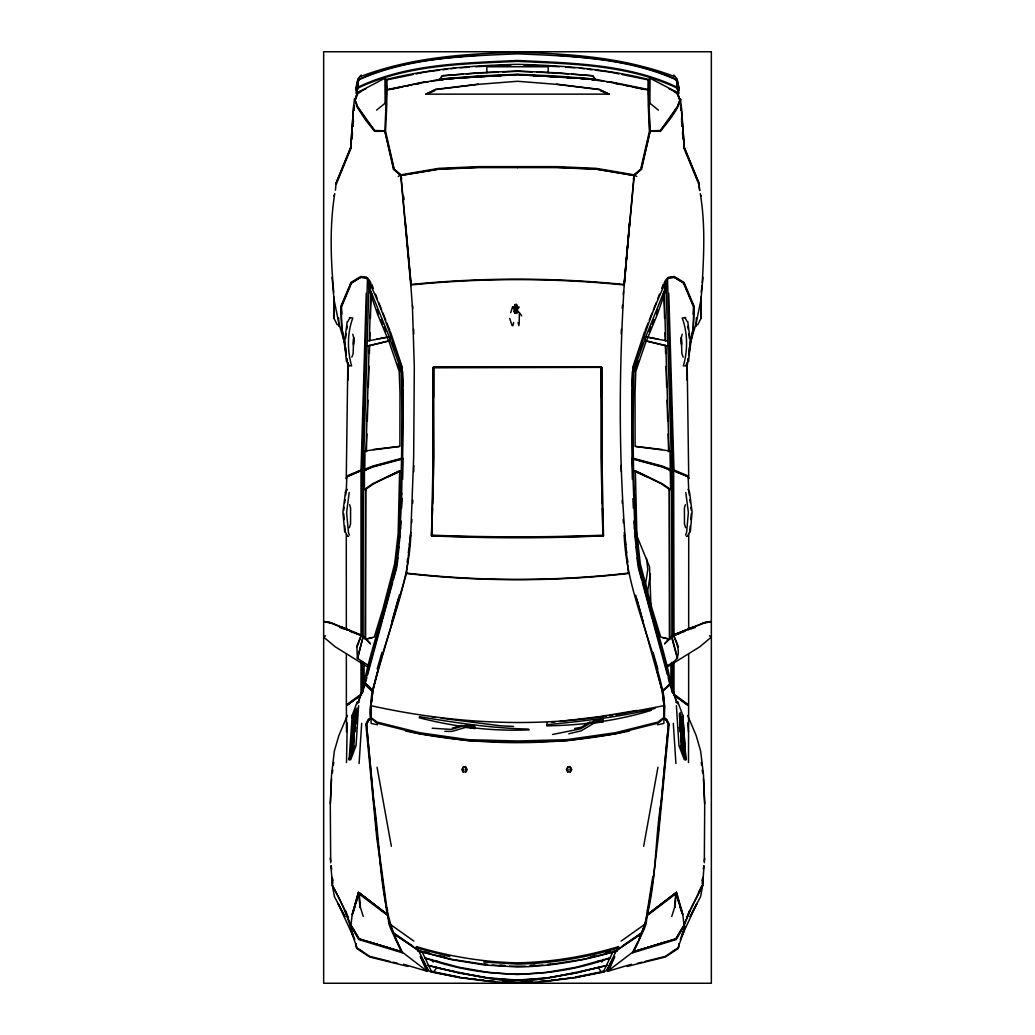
<?xml version="1.0" encoding="UTF-8"?>
<svg xmlns="http://www.w3.org/2000/svg" width="1035" height="1035" viewBox="0 0 1035 1035"><rect width="100%" height="100%" fill="white"/><g stroke="black" fill="none" stroke-linecap="round" stroke-linejoin="round"><path stroke-width="1.5" d="M334.266 298.74L334.24 318.767L337.307 324.861M366.274 489.503L364.411 489.503L364.423 470.343L371.707 467.096M365.834 489.529L365.601 637.676M601.438 397.388L601.568 367.063L433.432 367.05L433.096 457.548L431.491 535.807C488.779 538.472 546.234 538.472 603.509 535.807L601.917 457.548L601.568 367.063L602.318 503.489M688.65 653.913L688.637 704.874L673.992 694.213L673.992 661.96M688.663 630.017L688.715 534.319M688.741 490.875L688.159 476.863L673.992 470.977L671.754 470.925M363.039 662.245L362.974 684.847L361.836 693.566L361.836 663.176M363.104 636.422L363.337 469.424L369.042 281.598M364.074 684.006L364.126 663.319M365.187 639.462L365.42 489.503L373.674 483.759L400.661 470.718M348.032 362.884L347.954 380.104L347.954 366.481L346.699 358.602M401.567 178.939L401.062 174.811L394.283 169.222L385.563 131.186L386.767 104.794L386.585 79.436C429.357 68.802 473.37 65.477 517.306 64.351L517.694 64.351C561.63 65.464 605.643 68.802 648.415 79.436L648.324 94.379M650.161 130.824L660.356 130.513L669.063 119.543L677.705 106.398L680.124 99.813L676.463 92.037L650.058 78.233L649.902 103.202L648.958 105.078L650.161 130.824L641.118 169.339L634.041 175.471L623.95 285.272M700.902 297.097L700.773 318.767L697.693 324.861M410.804 535.393C408.683 588.98 384.14 637.948 373.117 689.879L370.957 705.443L370.944 718.393L368.732 719.778L366.545 724.086L373.596 800.986M648.492 94.987L649.76 131.264L660.395 131.354C668.054 121.483 676.903 111.819 680.642 99.658L679.697 100.188L678.054 93.499L676.748 80.588M688.495 762.523L688.624 705.792L674.121 695.015C669.956 673.5 669.645 689.866 661.883 689.879L635.645 595.112M696.348 317.849L696.257 326.232M402.667 458.596L403.094 398.488L402.046 368.266C391.114 337.785 381.773 306.049 366.61 277.445L360.762 276.487L351.059 282.361L340.748 306.502L341.653 327.862M600.947 972.551L603.276 971.49L601.154 971.917M665.958 665.867C682.608 660.472 679.529 648.66 673.332 635.244L693.916 626.783M519.221 323.839L519.363 312.583L521.718 315.908M617.261 949.949L641.273 933.492L643.615 928.654M370.414 662.102L364.747 683.592C379.586 690.06 367.153 706.271 370.569 717.889L376.999 723.167L419.511 733.789L468.506 740.788L517.5 742.108L566.494 740.788L615.489 733.789L658.014 723.167L664.431 717.889L664.586 705.611L662.969 690.241L661.883 689.879M347.812 364.721L346.259 478.946L346.854 475.945L361.034 470.032L363.259 470.006M355.82 88.324L356.596 90.537L358.912 87.626C408.101 64.455 463.978 63.989 517.306 61.35L517.694 61.35C571.022 63.989 626.899 64.455 676.088 87.626L678.417 90.537L679.18 88.324L677.045 78.764L675.506 76.952C625.399 57.546 570.958 53.717 517.72 52.371L517.28 52.371C464.042 53.717 409.601 57.533 359.494 76.952L357.955 78.764L355.82 88.324L356.596 90.537M353.207 731.525L354.177 714.512L355.626 712.61M399.872 501.496L400.015 495.105M401.709 493.798L402.99 398.384L401.916 368.046M402.641 479.399L403.145 458.583M413.702 471.74L413.845 465.427M353.491 343.853L353.621 339.105M361.034 470.032L366.235 293.332M361.836 636.008L361.849 470.045L367.503 277.91L369.068 280.265M369.353 340.683L370.789 291.56L372.07 295.286M369.767 340.67L370 332.727M370.414 318.444L371.06 296.204M444.83 731.331L451.674 731.473L465.608 727.411L474.535 728.524L474.586 726.441L465.659 725.315L451.26 729.429L432.164 728.213M364.773 469.877L364.993 450.95L399.29 446.512M365.989 450.95L369.21 345.47M366.39 451.674L366.92 433.924M367.309 421.025L367.955 400.079M368.344 387.232L368.977 366.351M369.379 353.504L369.624 345.47M390.311 337.863L390.234 340.502L367.528 345.988M432.539 508.301L431.491 535.807M432.695 503.489L433.432 367.05L433.561 397.388M603.509 535.807C546.545 537.372 488.856 537.993 431.66 535.561L434.001 457.548L433.561 367.309L601.438 367.309L434.001 367.736M631.842 385.809L632.307 371.643M369.534 280.433L369.055 286.773L388.604 335.224L400.972 369.754C402.835 422.603 401.619 475.557 399.148 528.367C397.543 585.021 371.746 637.262 362.25 692.493M688.805 355.445L693.114 328.651L693.838 306.994L683.954 283.305L674.277 277.419L668.338 278.415L667.911 277.69L674.238 276.487L683.941 282.361L694.252 306.502L693.346 327.862M349.17 758.125L349.105 759.703L350.697 759.729L356.027 745.769L358.615 705.689M369.055 286.773L369.288 280.589L370.944 283.072M693.178 314.291L693.476 306.606L683.385 282.788L673.746 276.94L667.911 277.69M621.194 333.969L621.401 329.169M330.294 803.639L331.536 774.607L334.37 750.957L338.846 735.574L347.372 715.444M357.709 80.277L357.373 89.825M401.813 493.773L400.105 529.105L396.599 565.899L382.213 619.085M400.687 529.014L401.062 521.019M401.645 508.211L402.072 498.611M514.977 313.113L515.288 306.347L516.452 304.419L517.655 311.638L516.763 313.113L514.977 313.113L514.072 311.638L514.693 305.377L516.452 304.419M411.05 285.272L400.959 175.471L393.895 169.339L384.852 130.824L386.508 94.987M700.98 196.158L701.018 195.421M331.536 778.941L330.294 804.777L330.683 862.724M703.14 877.473L702.519 885.934L690.436 909.92L683.773 925.083L684.057 926.209L676.153 939.586L632.76 952.756L632.799 951.928L675.713 938.887L683.113 926.312M632.928 951.954L607.571 971.335L614.441 956.663L606.691 970.442L603.263 972.098M351.848 721.537L352.185 715.34L357.075 702.247L358.77 702.222M365.006 682.945L372.38 690.578L406.561 572.989L410.817 532.456L413.664 457.548L414.31 367.283L412.473 308.081L410.804 284.509C481.767 277.393 553.246 277.393 624.208 284.509L624.208 284.961C618.361 380.802 618.49 477.433 628.439 572.989M370.051 286.617L369.78 291.56L377.49 314.019L389.587 343.232L399.212 371.5L399.989 393.274L399.898 446.331L373.337 449.475M411.645 522.675L411.814 519.466M412.667 503.437L412.836 500.241M702.235 883.282L702.493 878.637M354.177 714.512L352.443 750.168M353.634 731.551L354.513 716.75M358.252 80.588L356.946 93.499L355.303 100.188L354.449 98.92L353.685 105.661L350.645 147.798L336.181 182.872M353.013 126.05L353.401 119.737M353.996 110.279L353.724 105.272L350.684 147.436L335.948 183.7M354.759 727.062L355.587 713.658L353.284 720.425M352.844 743.958L353.44 734.656M354.733 726.673L353.556 744.98L350.438 753.131L352.793 721.395M355.911 724.047L356.946 707.953M359.093 763.545L361.694 723.323M353.116 126.154L353.427 121.418M354.138 110.357L354.449 105.622M355.419 715.819L353.207 749.236M355.277 731.512L355.574 727.062M331.873 877.473L332.481 885.934C341.472 901.563 348.485 918.148 352.832 935.239L350.8 929.637M627.96 243.044L634.274 174.941M352.094 718.148L352.185 715.34M353.608 718.135L354.876 712.662M350.684 737.761L351.796 721.524M350.658 737.386L349.105 759.703L354.513 745.782M351.214 752.885L353.517 721.537M351.447 751.216L353.634 721.421M356.299 943.855L356.079 946.921L357.45 948.953L369.624 956.987L407.764 966.418M622.255 308.339L622.475 305.273M623.277 294.509L623.497 291.43M346.505 762.523L347.242 722.922M352.029 138.457L352.417 133.826M664.586 662.102L670.253 683.592L662.62 690.578L662.465 689.879L662.335 690.953L664.043 705.443L664.069 718.393L666.268 719.778L668.455 724.086L661.404 800.986M704.072 865.778L702.571 885.184L690.436 909.364L684.083 925.536L676.101 938.81L632.773 951.993L637.987 941.721M704.317 862.724L704.706 804.777L703.464 778.941M624.208 284.509L629.552 222.253M629.772 221.878L624.208 284.961C553.246 277.846 481.767 277.846 410.804 284.961M624.208 285.621L624.622 280.886M624.894 277.729L625.593 269.85M625.877 266.694L627.676 246.201M681.547 345.095L681.224 337.436M688.003 361.409L688.275 358.343M688.831 352.223L689.232 347.631M688.611 361.5L690.384 341.615L687.822 321.691M702.933 277.38L700.941 299.852L696.089 323.502M689.84 530.334L690.254 525.741M690.798 519.609L691.354 513.489M690.306 531.964L692.092 512.04L689.53 492.13L688.055 489.4M336.064 183.311L335.431 190.194M547.101 722.65L546.778 725.845C582.123 725.315 617.649 720.748 651.481 710.269M400.222 528.937L396.728 565.589L370.194 662.594M397.492 562.523L397.945 557.736M398.41 552.949L399.018 546.571M399.471 541.784L400.079 535.405M657.82 836.435L668.468 724.371L666.294 720.024L663.81 718.678L664.069 717.449M701.277 292.31L701.937 285.88M702.273 282.659C703.929 253.057 705.288 222.965 700.255 193.597M661.21 801.336C653.538 847.199 657.535 897.229 638.647 940.44M351.693 139.764L352.482 132.195M674.962 907.591L676.14 892.765L647.276 914.811L646.15 923.466L644.365 928.68L633.433 952.174M370.983 700.863L371.668 694.588M568.732 733.789L581.204 730.839L594.103 723.09L603.03 721.848L602.758 718.406M603.03 721.848L603.185 720.463M362.379 693.269L363.117 685.105M407.195 562.16L407.583 559.042M408.333 552.781L408.916 548.097M409.291 544.966L410.817 532.456M703.334 869.232L703.735 866.062M704.317 861.301L704.706 858.131M350.516 925.07L351.227 925.083L350.606 928.874L352.094 934.087L357.45 948.953M370.957 705.443L372.898 690.41L378.357 669.128M347.178 321.691L344.616 341.602L346.402 361.513M345.612 338.445L346.208 333.852M346.803 329.259L347.191 326.193M353.776 337.436L353.452 345.095M343.711 510.423L344.112 507.357M344.694 502.764L345.095 499.698M345.69 495.105L346.078 492.052M349.183 492.569L346.622 512.467L348.407 532.378L349.429 535.108M633.614 179.055L634.028 175.872M332.351 772.912L332.752 769.911M333.361 765.395L333.762 762.381M397.013 941.721L402.24 951.993L358.899 938.81L350.917 925.536L352.223 914.332L358.459 892.273L387.724 914.811L389.471 923.362L396.366 940.44M618.464 947.918L618.529 946.637C585.784 956.482 551.901 962.11 517.694 962.835L517.306 962.835C483.099 962.11 449.216 956.482 416.471 946.637L417.739 950.803L451.001 959.561L484.251 964.969L517.694 967.013C551.5 966.302 584.93 960.532 617.261 950.803L618.464 947.918C585.745 957.763 551.888 963.378 517.694 964.09L483.668 962.045M676.243 702.222L677.938 702.247L682.815 715.34L683.152 721.537M684.083 925.536L682.777 914.332L676.554 892.273L647.276 914.811L653.68 875.83L658.351 836.565L669.166 724.138L666.721 719.428L664.431 717.889M652.852 876.296L645.271 923.996L641.273 933.492M672.634 693.269C665.583 649.631 648.647 607.636 639.294 564.347C632.501 499.763 632.411 434.609 634.028 369.754L646.396 335.224L665.945 286.773L665.712 280.589L664.056 283.072M645.374 585.034L647.819 569.457L646.487 558.344M688.301 358.602L687.046 366.481L687.046 380.104L686.968 362.884M647.405 910.709L647.858 907.941M647.47 592.149L650.433 573.908M702.286 880.565L702.804 877.46M657.949 767.233L643.666 846.319M702.7 885.261L700.579 896.672L690.047 916.661L696.969 903.361L682.168 935.239L684.2 929.637M355.975 93.266L356.764 88.894M357.295 85.97L358.097 81.597L359.494 79.527C408.877 57.559 464.133 56.162 517.306 53.833L517.694 53.833C570.867 56.162 626.123 57.572 675.519 79.527L676.903 81.597L677.705 85.97M334.758 193.597C329.492 226.16 330.799 259.565 333.723 292.31M440.198 79.113L442.281 75.775L478.597 72.799L517.306 71.066L556.403 72.799L592.719 75.775L595.047 79.035L517.694 74.688L439.966 79.035L442.281 75.775L463.331 74.184M633.084 368.046L632.01 398.384L632.437 458.557M463.111 767.297L465.375 766.599L467.225 769.613L465.853 771.942L463.111 771.942L463.589 769.484M567.685 767.297L569.962 766.599L571.812 769.613L570.427 771.942L567.685 771.942L568.176 769.484M512.83 325.74L513.645 322.493M689.815 344.448L693.114 328.651M632.76 952.756L638.504 941.203L641.273 933.001L622.113 946.145M372.38 690.578L373.117 689.879M636.745 176.468L634.274 175.148L641.519 169.274L650.096 131.561M633.433 178.939L633.95 174.811L640.717 169.222L649.437 131.186L648.233 104.794L648.415 79.436M377.206 668.959L381.941 652.373M682.22 334.24L681.353 337.656L681.845 353.44L683.139 357.166M362.535 692.518L366.843 677.692M367.632 674.639L382.368 620.457M369.042 665.867L357.36 658.26L363.246 636.24L331.032 623.096L323.851 621.699M391.139 625.632L399.355 595.112M336.608 183.557L336.815 182.82M357.631 658.609L363.246 636.24M382.795 618.904L392.666 582.433M393.481 579.393L396.78 567.232M398.177 599.161L391.735 621.97M685.325 504.718L684.394 508.107L684.458 523.904L685.61 527.695M366.545 724.086L368.809 719.674L370.944 718.393M627.236 966.418L665.376 956.987L677.55 948.953L682.919 934.087L684.394 928.874L684.057 926.209M683.178 933.402L684.691 928.11L684.484 925.07M353.634 911.059L354.94 906.479M355.794 903.477L359.158 892.752L387.724 914.811L388.849 923.466L390.648 928.68L401.567 952.174M352.417 914.746L358.86 892.765M571.669 74.184L592.719 75.775L595.047 79.035M689.711 344.978L695.96 323.968M349.39 527.695L350.542 523.904L350.606 508.107L349.688 504.718M358.459 892.273L352.223 914.332M378.034 628.025L380.324 620.547M382.161 614.557L383.545 610.068M359.158 892.752L360.439 907.527L363.246 916.441M671.754 916.441L674.561 907.527L675.842 892.752M510.669 312.725L512.558 306.994L519.182 306.994L518.095 308.715M632.98 366.662L644.572 331.847M681.871 935.782L683.32 931.513M634.778 371.5L638.336 361.086M662.943 295.286L664.224 291.56L665.66 340.683M656.513 314.019L657.988 309.698M351.861 357.166L353.155 353.44L353.647 337.656L352.78 334.24M357.618 703.735L364.423 684.161L365.329 683.824M355.535 709.648L353.465 715.56L355.057 711.161M358.239 702.351L364.734 684.044L360.206 696.335M680.124 99.813L679.995 99.347M680.163 712.597L682.557 750.168M680.28 939.573L682.44 933.557L682.919 934.087M639.928 350.153L642.619 342.688M355.781 98.946L357.644 93.849L361.694 91.067M677.731 105.544L679.206 101.546M683.346 366.028C687.783 350.71 687.809 332.972 682.194 317.991L685.636 317.603M657.885 298.416L659.489 294.173M661.624 288.532L663.228 284.302M685.571 535.108L686.606 532.378L688.379 512.467L685.817 492.569M375.032 131.005L385.24 131.264L374.618 131.354L365.873 120.396L357.153 107.148L354.889 99.813L357.23 93.642L358.537 92.037L384.942 78.233L386.378 79.967L412.9 74.546M351.978 751.294L353.724 746.843M686.567 917.967L689.349 910.865M356.596 646.901L361.28 635.102M645.167 330.398L648.078 323.101M649.243 320.19L652.154 312.893M653.318 309.982L656.229 302.686M337.41 181.358L351.253 147.707M649.76 131.264L659.8 130.824M649.255 331.549L651.067 327.163M652.283 324.253L654.094 319.867M617.261 949.69L618.529 946.637M403.572 964.245L427.429 971.335L420.572 956.663L428.309 970.442L431.297 972.163L431.737 971.49L459.217 977.014M677.627 89.825L677.291 80.277M614.751 956.638L608.528 971.024M474.535 728.524L475.156 727.23M346.997 705.327L359.106 696.516M601.801 962.058L603.107 959.432M478.429 84.158L435.567 89.372L425.967 94.146L609.033 94.146L599.433 89.372L556.571 84.158M698.431 892.545L701.976 885.507M346.945 489.4L345.483 492.142L346.945 489.4L345.483 492.142L342.908 512.04L344.694 531.951M687.266 362.793L685.804 365.549L686.606 365.64L684.756 365.95M689.711 531.861L687.499 536.001L688.314 536.091L686.464 536.389M606.691 970.442L616.407 950.609L641.066 933.984M347.786 321.6L350.102 317.512M366.61 277.445L366.675 278.415L360.736 277.419L351.046 283.305L341.175 306.994L341.899 328.651L346.195 355.445M570.427 771.942L569.962 769.484L570.854 768.048L568.176 766.599L566.326 769.613L567.685 771.942M514.072 311.638L514.977 310.164M465.853 771.942L465.375 769.484L466.267 768.048L463.589 766.599L461.739 769.613L463.111 771.942M668.39 277.458C653.227 306.062 643.886 337.785 632.954 368.266L631.906 398.488L632.333 458.596L634.895 529.105L638.401 565.899L652.787 619.085M678.417 90.537L679.18 88.324M679.697 100.188L680.551 98.92L684.355 147.798L698.819 182.872L699.686 190.582L698.716 182.496L684.316 147.436L681.289 105.272L681.004 110.279M677.239 106.877L660.925 129.789M665.932 280.265L667.497 277.91L673.151 470.045L673.164 636.008M673.487 694.951L673.992 694.213M677.55 948.953L678.921 946.921L678.701 943.855M350.917 925.536L344.577 909.364L332.429 885.184L330.928 865.778M664.638 643.951L673.332 635.244L703.968 623.096L711.161 621.699M668.739 489.503L670.589 489.503L670.007 450.95L635.723 446.512M456.616 971.917L436.705 967.803L433.419 972.111L431.504 972.02M664.742 643.447L671.495 636.227M650.058 78.233L648.622 79.967L622.1 74.546M439.966 79.035L478.636 75.995L517.694 74.274L556.364 75.995L594.802 79.113M352.094 934.087L352.573 933.557L354.72 939.573M668.17 677.692L669.8 684.083L669.994 682.945M359.947 76.331L361.28 75.089M662.775 691.367L670.577 684.161L677.395 703.735M683.669 752.717L684.471 752.704L682.207 721.395M680.267 726.673L681.444 744.98L684.471 752.704M417.739 950.803L451.169 959.251L487.485 964.84M710.929 637.457L699.867 646.733L667.239 667.045M376.572 110.137L385.111 103.202L384.942 78.233M352.417 749.353L352.016 750.142M663.81 717.578L658.014 722.055L615.489 732.689L566.494 739.689L517.5 740.995L468.506 739.689L419.511 732.689L376.999 722.055L370.944 717.449M647.897 914.19L676.554 892.273M647.742 915.225L676.088 893.541L682.595 914.746M673.41 634.843L671.909 635.826M360.879 695.015L346.376 705.792L346.505 731.836M621.129 941.1L645.271 923.996M364.411 489.503L372.665 483.759L399.652 470.718L398.152 533.452L394.723 563.648L383.002 608.567L374.282 637.017L365.64 639.087M361.008 661.96L361.008 694.213L346.376 704.874L346.35 653.913M370.569 717.889L368.279 719.428L365.834 724.138L376.649 836.565L387.103 914.19M669.852 953.235L674.962 949.884M665.091 956.443L669.076 953.83M673.06 951.217L677.045 948.603L676.243 949.043M462.697 768.048L465.375 766.599L465.853 767.297M567.271 768.048L569.962 766.599L570.427 767.297M590.079 721.925L581.36 727.217L574.658 728.485M323.657 636.926L325.546 635.8M578.397 971.917L599.187 967.311M398.255 176.468L400.726 174.941M426.071 94.353L435.567 89.605L478.416 84.353L517.5 81.273L556.584 84.353L599.433 89.605L608.929 94.353M354.889 99.813L354.695 100.447M362.198 470.498L364.191 469.864M400.429 471.093L388.034 476.617L400.17 471.3M358.537 92.037L365.86 88.855M361.836 470.977L365.834 470.343M710.825 621.466L704.292 622.643L674.29 634.546M361.849 470.045L364.191 469.424M347.45 476.398L361.357 470.485L346.841 476.863L346.259 490.875M634.041 175.471L596.251 169.248L556.584 167.554L478.416 167.554L438.762 169.248L400.959 175.471M592.214 80.329L595.073 79.177L648.531 90.149M364.436 469.411L372.768 466.073L402.628 458.052M364.423 470.343L372.742 466.992L402.615 458.971M425.967 94.146L434.389 90.912M675.648 634.856L679.762 633.291M674.872 635.128L684.963 631.311M690.94 629.047L695.429 627.339M703.101 623.148L707.241 621.815M673.733 75.089L675.066 76.331M632.773 951.993L666.928 941.578M631.428 964.245L607.571 971.335M394.283 169.222L393.481 169.274L384.904 131.561M452.36 728.071L461.649 725.367M373.092 466.539L399.976 459.255M371.19 717.578L371.19 718.678L368.706 720.024L366.545 724.371L377.18 836.435L387.724 914.811L358.912 892.584M608.968 958.319C549.973 979.265 485.04 979.265 426.032 958.319M609.964 957.983L576.327 967.207L546.829 972.344L517.5 974.543L488.171 972.344L458.673 967.207L425.036 957.983M590.17 957.09L594.789 955.874M605.578 953.028L610.197 951.812M366.636 639.087L372.445 637.586M368.344 345.988L389.535 340.851M604.66 965.991L575.952 973.055L546.726 978.204L517.5 980.43L488.287 978.204L459.048 973.055L430.34 965.991M637.495 963.313L642.036 962.188M645.064 961.45L663.577 956.819M607.079 965.319L576.275 972.732L546.894 977.868L517.5 980.093L488.119 977.868L458.725 972.732L427.921 965.319M616.071 950.583L613.212 951.268L603.793 970.882L601.581 972.111L576.275 977.247L546.894 981.012M636.939 710.437L599.563 716.621L559.974 721.395M677.938 702.247L676.178 702.286M655.09 708.419C619.603 717.087 583.184 721.162 546.881 724.694M629.526 730.969C556.041 746.545 478.959 746.545 405.474 730.969M657.6 724.798L663.836 723.426L664.535 705.572L615.89 714.784M416.018 73.912L423.82 72.321M425.372 81.649L386.469 90.149M367.684 340.968L377.671 339.105M552.496 734.488L580.764 728.769L593.663 721.02L602.603 719.778M576.857 972.227L547.179 978.23L517.5 982.344L487.834 978.23L458.143 972.227M390.13 89.411L402.421 86.927M405.5 86.306L408.566 85.685M416.251 84.145L419.33 83.525M575.783 977.014L603.276 971.49L603.703 972.163L603.276 971.49M575.952 977.57L603.496 972.02L601.581 972.111L598.295 967.803M376.856 339.105L390.35 336.53M379.172 338.82L388.164 337.112M351.9 926.312L359.287 938.887L402.201 951.928L402.24 952.756L358.86 939.586L350.943 926.209M401.062 174.811L438.762 168.343L478.416 166.648L556.584 166.648L596.251 168.343L633.95 174.811M410.804 285.621L400.752 175.407L438.762 169.003L478.416 167.308L556.584 167.308L596.251 169.003L634.3 175.536M595.177 79.32L517.5 74.572L478.597 76.318L439.823 79.32L386.65 89.644L386.585 79.436M425.476 82.282L428.361 81.791M431.259 81.299L443.122 79.579M641.519 169.274L640.717 169.222M431.737 972.098L459.048 977.57M596.833 961.58L602.978 960.7M551.241 980.171L555.847 979.576M558.913 979.188L563.506 978.592M568.111 977.997L571.178 977.609M546.726 981.335L575.77 977.609M425.372 71.997L439.642 70.173M442.812 69.772L447.573 69.164M450.742 68.763L455.491 68.155M606.471 716.026C528.018 727.993 447.741 722.753 370.465 705.572L371.164 723.426L377.4 724.798M609.615 715.638L612.759 715.263M365.2 684.083L364.423 684.161L372.238 691.367M628.193 573.157C554.734 581.45 480.266 581.45 406.807 573.157M629.422 573.364C555.148 581.812 479.852 581.812 405.591 573.364M551.927 722.171L555.148 721.861M466.384 73.951L477.07 73.123M447.896 79.203L454.262 78.712M461.869 78.13L469.489 77.534M475.583 77.056L485.079 76.538M478.545 55.204C438.077 58.051 396.573 62.216 359.261 79.177L357.67 81.364L356.04 89.696L358.847 86.746C408.088 63.64 463.965 63.122 517.306 60.496L517.694 60.496C571.035 63.122 626.912 63.64 676.153 86.746L678.96 89.696L677.343 81.364L675.752 79.177C638.44 62.216 596.936 58.051 556.468 55.204M460.109 67.831L469.334 67.184M475.492 66.757L486.631 66.175M525.715 982.124L532.158 981.71M540.205 981.18L546.635 980.766M546.622 981.348L517.5 983.25L488.378 981.348M530.295 965.396L535.017 965.099M547.606 964.309L550.749 964.115M525.521 966.198L509.479 966.198M530.243 965.914L542.806 965.125M547.528 964.84L583.843 959.251L617.261 950.803M496.334 65.748L510.876 65.089M478.597 73.006L497.951 72.139M502.79 71.92L517.306 71.273L532.21 71.92M494.756 76.098L501.199 75.814M602.473 508.301L602.887 535.186C545.988 537.398 489.012 537.398 432.113 535.186M363.246 470.925L361.008 470.977L361.008 634.533M358.834 702.286L357.075 702.247M670.809 469.424L673.151 470.045M364.993 450.95L366.843 450.95M668.157 450.95L670.007 450.95M669.166 470.343L673.164 470.977M357.295 106.398L365.937 119.543L374.644 130.513L384.852 130.824M670.822 469.864L672.815 470.498M671.741 470.006L673.979 470.032L688.146 475.945L688.741 478.946L687.188 364.721M350.529 752.704L351.331 752.717M523.865 65.076L538.679 65.748M548.369 66.175L559.521 66.757M537.049 72.139L556.403 73.006M533.801 75.814L540.257 76.098M549.921 76.538L559.417 77.056M513.58 726.415L500.953 725.858L441.182 718.225M484.251 964.115L487.394 964.309M499.996 965.099L504.705 965.396M492.194 965.125L504.769 965.914M363.091 635.826L331.226 622.824L324.175 621.466M488.365 980.766L494.808 981.18M502.855 981.71L509.285 982.124M592.395 281.96L593.081 281.999M565.666 67.184L574.891 67.831M557.93 73.123L568.616 73.951M567.038 77.651L573.131 78.13M580.751 78.712L587.104 79.203M591.878 79.579L603.741 81.299M350.244 365.95L348.394 365.64L349.209 365.549L347.734 362.793M348.536 536.389L346.686 536.091L347.501 536.001L345.289 531.861M669.8 684.083L670.577 684.161L674.807 696.335M579.509 68.155L584.258 68.763M587.427 69.164L592.188 69.772M595.358 70.173L609.628 71.997M367.089 277.69L361.267 276.94L351.615 282.788L341.524 306.606L341.822 314.291M661.675 449.475L635.115 446.331L635.011 393.274L635.788 371.5L645.426 343.232L657.51 314.019L665.22 291.56L664.962 286.617M463.822 977.609L466.888 977.997M471.494 978.592L476.1 979.188M479.166 979.576L483.772 980.171M488.119 981.012L458.725 977.247L433.419 972.111L431.207 970.882L421.788 951.268L418.929 950.583M459.229 977.609L488.287 981.335M432.022 960.7L438.167 961.58M349.364 317.603L352.819 317.991C347.204 332.972 347.217 350.71 351.654 366.028M431.66 716.621L434.829 717.164M606.639 81.791L609.537 82.282M644.65 336.53L658.144 339.105M646.849 337.112L655.841 338.82M615.683 83.525L618.749 84.145M626.434 85.685L629.5 86.306M632.579 86.927L644.87 89.411M657.341 339.105L667.316 340.968M611.18 72.321L618.982 73.912M609.628 81.649L648.363 89.528M645.465 340.851L666.669 345.988M371.436 956.819L389.949 961.45M392.977 962.188L397.518 963.313M667.484 345.988L644.766 340.502L644.689 337.863M632.372 458.052L662.245 466.073L670.564 469.411M635.024 459.255L661.908 466.539M632.398 458.971L662.258 466.992L670.589 470.343M662.555 637.586L668.364 639.087M416.536 947.918L449.837 956.651M669.36 639.087L660.718 637.017L652.011 608.567L640.277 563.648L636.848 533.452L635.348 470.718L662.335 483.759L670.589 489.503M424.803 951.812L429.434 953.028M440.211 955.874L444.83 957.09M368.072 941.578L402.24 951.993M327.759 621.815L331.899 623.148M402.072 951.954L427.08 971.218L420.262 956.638M426.472 971.024L427.429 971.335M339.571 627.339L344.06 629.047M350.05 631.311L360.128 635.128M600.623 90.912L609.033 94.146M515.288 304.419L517.034 305.377L516.763 313.113M439.927 79.177L442.786 80.329M663.293 467.096L670.227 469.877M687.551 476.398L673.656 470.485L673.992 634.533M341.084 626.783L351.279 631.052M669.14 88.855L676.463 92.037M634.339 470.718L661.326 483.759L669.593 489.503L669.813 639.462M634.843 471.3L646.978 476.617L634.584 471.093M673.319 91.067L677.369 93.849L679.232 98.946M358.757 949.043L357.955 948.603L361.939 951.217M435.813 967.311L436.705 967.803M518.975 312.376L516.763 310.164M709.454 635.8L711.343 636.926M664.069 718.393L666.191 719.674L668.455 724.086M675.894 696.516L688.003 705.327M367.774 667.045L335.133 646.733L324.071 637.457M365.937 953.83L369.922 956.443M360.038 949.884L365.148 953.235M412.9 946.145L393.727 933.001L393.934 933.984L418.593 950.609L428.309 970.442M373.79 801.336C380.647 845.013 378.707 891.653 393.727 933.492L417.739 949.949M389.729 923.996L413.871 941.1M387.258 915.225L358.576 893.567L360.038 907.591M682.582 749.353L683.022 750.039M513.645 308.715L512.558 306.994M393.481 169.274L400.752 175.407M649.902 103.202L658.428 110.137M363.505 636.227L370.258 643.447M363.544 636.654L370.362 643.951M411.141 284.47L405.448 222.253M374.075 129.789L357.761 106.877M665.945 286.773L665.466 280.433M361.008 694.213L361.513 694.951M684.898 317.512L687.214 321.6M385.111 103.202L386.055 105.078M431.905 959.432L433.212 962.058M402.24 952.756L393.934 933.984M351.822 933.402L338.031 903.361L344.953 916.661L334.421 896.672L332.313 885.261M391.489 928.835L389.471 923.362M518.095 322.493L518.91 325.74M687.641 715.444L696.167 735.574L700.63 750.957L703.464 774.607L704.706 803.639M416.471 946.637L417.739 949.69M380.906 319.867L382.717 324.253M383.933 327.163L385.745 331.549M683.747 147.707L697.59 181.358M635.852 533.452L649.54 566.792L650.95 606.963M378.771 302.686L381.682 309.982M382.846 312.893L385.77 320.19M386.935 323.101L389.846 330.398M673.733 635.102L678.417 646.901M684.407 752.768L681.392 744.877M681.276 746.843L683.022 751.294M345.651 910.865L348.433 917.967M371.772 284.302L373.376 288.532M375.511 294.173L377.115 298.416M355.807 101.546L357.269 105.544M674.121 695.015L676.774 702.351M392.381 342.688L395.072 350.153M355.005 99.347L355.303 100.188M377.012 309.698L378.487 314.019M397.686 364.061L400.222 371.5M681.716 720.425L679.413 713.658L680.254 727.062M351.68 931.513L353.129 935.782M390.428 331.847L402.033 366.662M509.712 318.457L512.079 325.624M676.088 892.584L682.777 914.332M643.265 621.97L636.823 599.161M653.059 652.373L657.794 668.959M669.748 683.799L672.465 692.518M651.468 610.068L652.839 614.557M654.676 620.547L656.966 628.025M339.04 323.968L345.289 344.978M676.14 892.765L679.193 903.439M676.165 892.856L679.206 903.477M664.806 662.594L638.272 565.589L634.778 528.937M652.632 620.457L667.368 674.639M698.198 182.82L698.392 183.557M638.233 567.232L641.519 579.393M642.334 582.433L652.205 618.904M671.456 636.654L677.369 658.609M671.754 636.24L677.64 658.26M662.62 690.578C651.364 638.414 626.343 589.277 624.208 535.393M656.643 669.128L662.102 690.41L664.043 705.443M341.899 328.651L345.185 344.448M361.59 634.843L356.92 647.211L357.36 658.26M338.911 323.502L334.059 299.852L332.067 277.38M680.5 745.782L685.83 759.755L683.216 721.524M678.236 88.894L679.038 93.266M391.346 846.319L377.063 767.233M332.209 877.46L332.727 880.565M387.155 907.941L387.595 910.709M701.238 762.381L701.639 765.395M702.247 769.911L702.661 772.912M400.972 175.872L401.386 179.055M403.663 196.546L404.077 199.729M687.809 326.193L688.21 329.259M688.792 333.852L689.388 338.445M688.922 492.052L689.323 495.105M689.918 499.698L690.306 502.764M690.901 507.357L691.289 510.423M330.294 858.131L330.683 861.301M331.265 866.062L331.666 869.232M624.196 532.456L625.709 544.966M626.097 548.097L626.667 552.781M627.43 559.042L627.805 562.16M671.896 685.105L672.75 692.493M663.332 694.588L664.017 700.863M682.518 132.195L683.307 139.764M634.921 535.405L635.529 541.784M635.995 546.571L636.603 552.949M637.055 557.736L637.521 562.523M345.768 347.631L346.182 352.223M346.725 358.343L346.997 361.409M343.646 513.489L344.202 519.609M344.746 525.741L345.16 530.334M682.582 133.826L682.971 138.457M687.758 722.922L688.495 731.836M412.525 305.273L412.758 308.339M681.483 721.537L683.786 752.885M681.366 721.421L683.553 751.216M679.581 715.819L681.793 749.236M680.551 105.622L680.862 110.357M681.573 121.418L681.884 126.154M681.56 734.656L682.156 743.958M679.439 727.062L679.723 731.512M676.398 705.689L678.986 745.769L684.316 759.729L685.894 759.703L682.815 715.34M673.306 723.323L675.907 763.545M681.496 118.158L681.987 126.05M680.487 716.75L681.366 731.551M681.793 731.525L680.823 714.512M333.982 195.421L334.02 196.158M332.507 878.637L332.765 883.282M622.177 500.241L622.346 503.437M623.199 519.466L623.368 522.675M338.743 326.232L338.652 317.849M334.24 318.767L334.098 297.097M632.928 498.611L633.368 508.211M633.95 521.019L634.313 529.014M413.612 329.169L413.806 333.969M402.693 371.643L403.158 385.809M665.803 345.47L669.011 450.95M665.376 345.47L665.621 353.504M666.022 366.351L666.656 387.232M667.058 400.079L667.691 421.025M668.08 433.924L668.623 451.674M602.887 535.186L600.999 457.548L600.999 367.736M668.778 293.332L673.979 470.032M663.94 296.204L664.586 318.444M665 332.727L665.233 340.67M681.379 339.105L681.509 343.853M665.958 281.598L671.663 469.424L671.896 636.422M631.855 458.583L632.359 479.399M621.155 465.427L621.31 471.74M634.985 495.105L635.128 501.496M386.443 85.646L386.676 94.379M700.773 318.767L700.734 298.74M671.961 662.245L672.026 684.847L673.164 693.566L673.164 663.176M670.874 663.319L670.939 684.006M669.399 637.676L669.179 489.529M346.285 534.319L346.337 630.017M548.162 72.735L548.162 66.757L486.838 66.757L486.838 72.735M517.694 166.648L517.694 167.554M517.306 166.648L517.306 167.554M353.116 716.104L353.026 718.406L355.6 709.363L353.116 716.104M419.615 716.699L419.24 717.785C455.051 726.984 492.181 731.486 529.157 729.843L528.419 729.054C491.871 728.278 455.607 722.792 419.615 716.699M369.327 286.397L368.9 286.915L369.327 286.397M515.87 304.639L514.693 305.377L516.452 306.347L515.87 304.639M711.343 51.75L323.657 51.75L323.657 983.25L711.343 983.25L711.343 51.75M665.673 286.397L666.1 286.915L665.673 286.397M681.366 911.059L680.06 906.479L681.379 911.059"/></g></svg>
